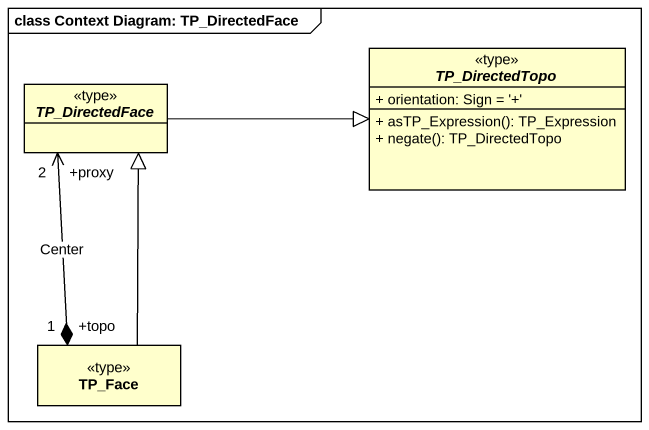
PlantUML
@startuml
mainframe class Context Diagram: TP_DirectedFace
hide circle
hide empty members
skinparam classAttributeIconSize 0
abstract class TP_DirectedTopo <<type>> {
  + orientation: Sign = '+'
  + asTP_Expression(): TP_Expression
  + negate(): TP_DirectedTopo
}
abstract class TP_DirectedFace <<type>>
class TP_Face <<type>>
TP_DirectedFace -right-|> TP_DirectedTopo
TP_DirectedFace "+proxy\n2" <--* "+topo\n1" TP_Face : Center
TP_Face -up-|> TP_DirectedFace
@enduml
